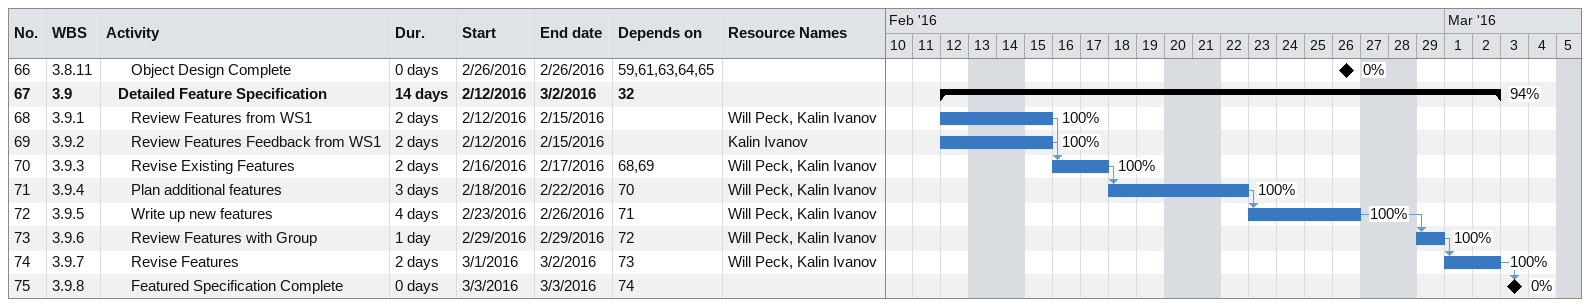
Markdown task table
| ID | WBS | Task | Duration | Start | Finish | Predecessors | Resources | % complete |
|---|---|---|---|---|---|---|---|---|
| 66 | 3.8.11 | Object Design Complete | 0d | 2016-02-26 | 2016-02-26 | 59, 61, 63, 64, 65 |  | 0 |
| 67 | 3.9 | **Detailed Feature Specification** | 14d | 2016-02-12 | 2016-03-02 | 32 |  | 94 |
| 68 | 3.9.1 | Review Features from WS1 | 2d | 2016-02-12 | 2016-02-15 |  | Will Peck, Kalin Ivanov | 100 |
| 69 | 3.9.2 | Review Features Feedback from WS1 | 2d | 2016-02-12 | 2016-02-15 |  | Kalin Ivanov | 100 |
| 70 | 3.9.3 | Revise Existing Features | 2d | 2016-02-16 | 2016-02-17 | 68, 69 | Will Peck, Kalin Ivanov | 100 |
| 71 | 3.9.4 | Plan additional features | 3d | 2016-02-18 | 2016-02-22 | 70 | Will Peck, Kalin Ivanov | 100 |
| 72 | 3.9.5 | Write up new features | 4d | 2016-02-23 | 2016-02-26 | 71 | Will Peck, Kalin Ivanov | 100 |
| 73 | 3.9.6 | Review Features with Group | 1d | 2016-02-29 | 2016-02-29 | 72 | Will Peck, Kalin Ivanov | 100 |
| 74 | 3.9.7 | Revise Features | 2d | 2016-03-01 | 2016-03-02 | 73 | Will Peck, Kalin Ivanov | 100 |
| 75 | 3.9.8 | Featured Specification Complete | 0d | 2016-03-03 | 2016-03-03 | 74 |  | 0 |
